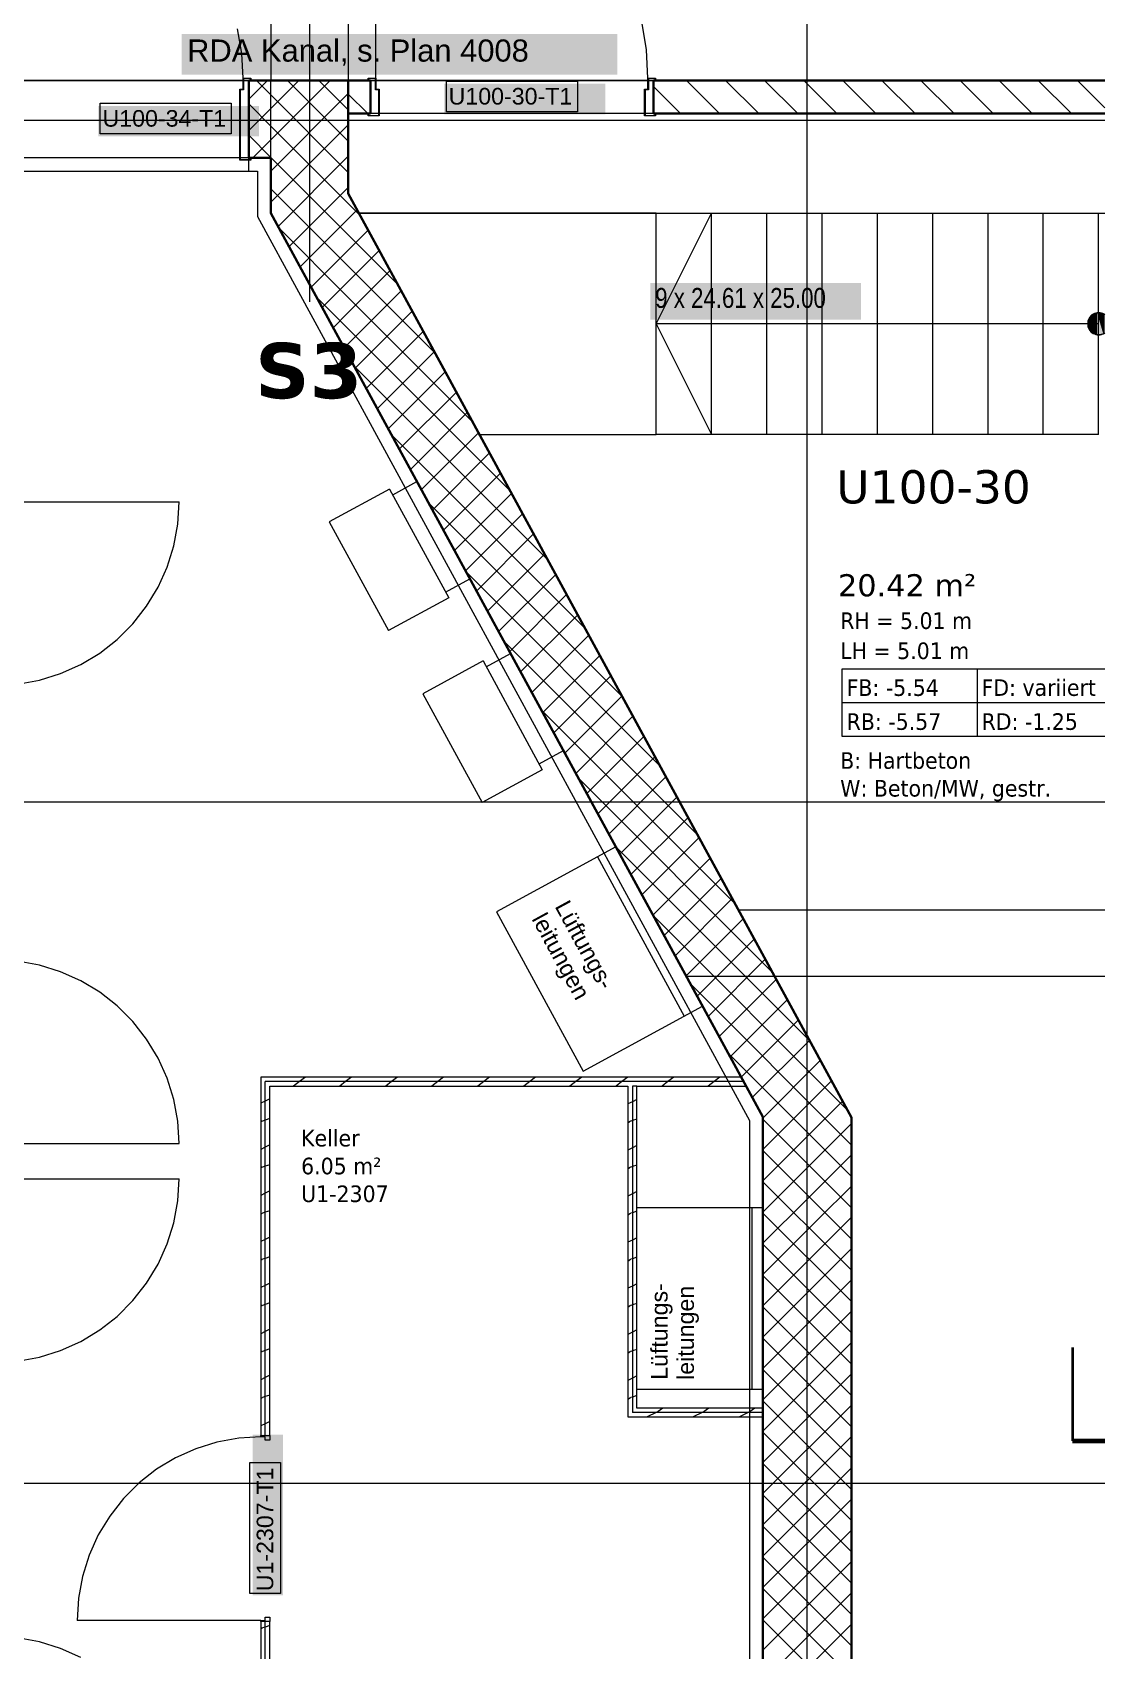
# Model space of a CAD drawing. Extents: x -882 to 613, y -179 to 707.
# Drawn here: x 294.8 to 391.8, y 151.8 to 298 of the extents above; entities that cross this region are included whole.
import ezdxf
from ezdxf.lldxf.tags import DXFTag

# ---------------------------------------------------------------- set-up
doc = ezdxf.new("R2010")
doc.units = 0
doc.layers.get('0').update_dxf_attribs({"lineweight": 13})
for name, color, linetype, lineweight in [('A-____-NOTE-TEXT', 7, 'Continuous', 9), ('A-AREA-____-IDEN', 7, 'Continuous', 5), ('A-DETL-____-HDLN', 7, '_Verdeckte Linien_', 9), ('A-DOOR-____-IDEN', 7, 'Continuous', 5), ('A-DOOR-____-OTLN', 7, 'Continuous', 9), ('A-DOOR-FRAM-MCUT', 7, 'Continuous', 9), ('A-DOOR-OPNG-OTLN', 7, 'Continuous', 9), ('A-FLOR-____-OTLN', 7, 'Continuous', 9), ('A-FLOR-____-OVHD', 7, 'Strichpunkt - Fein', 9), ('A-WALL-____-MCUT', 7, 'Continuous', 35), ('A-WALL-____-PATT', 7, 'Continuous', 35), ('A-WALL-FNSH-MCUT', 7, 'Continuous', 35), ('S-GRID-____-OTLN', 7, 'Continuous', 5), ('S-STRS-____-IDEN', 7, 'Continuous', 9), ('S-STRS-____-OTLN', 7, 'Continuous', 9), ('Text', 7, 'Continuous', 5)]:
    doc.layers.add(name, color=color, linetype=linetype, lineweight=lineweight)
for name, color, linetype, lineweight, true_color in [('A-DETL-____-OTLN', 5, 'Continuous', 9, 0x0000ff), ('G-____-____-SYMB', 7, 'Strichpunkt - Weit', 5, 0x008080), ('S-GRID-____-IDEN', 7, 'Continuous', 9, 0x5555aa)]:
    doc.layers.add(name, color=color, linetype=linetype, lineweight=lineweight, true_color=true_color)
doc.styles.get("Standard").update_dxf_attribs({"font": 'arial.ttf'})
tags = doc.linetypes.add('_Rasterlinie_', pattern=[0.375, 0.2, -0.05, 0.075, -0.05]).pattern_tags.tags
tags[10:11] = [DXFTag(74, 4), DXFTag(75, 0), DXFTag(340, '0'), DXFTag(46, 1.0), DXFTag(50, 0.0), DXFTag(44, 0.0), DXFTag(45, 0.0)]
tags[8:9] = [DXFTag(74, 4), DXFTag(75, 0), DXFTag(340, '0'), DXFTag(46, 1.0), DXFTag(50, 0.0), DXFTag(44, 0.0), DXFTag(45, 0.0)]
tags[6:7] = [DXFTag(74, 4), DXFTag(75, 0), DXFTag(340, '0'), DXFTag(46, 1.0), DXFTag(50, 0.0), DXFTag(44, 0.0), DXFTag(45, 0.0)]
tags[4:5] = [DXFTag(74, 4), DXFTag(75, 0), DXFTag(340, '0'), DXFTag(46, 1.0), DXFTag(50, 0.0), DXFTag(44, 0.0), DXFTag(45, 0.0)]
tags = doc.linetypes.add('_Schnittlinie_', pattern=[0.3, 0.15, -0.05, 0.05, -0.05]).pattern_tags.tags
tags[10:11] = [DXFTag(74, 4), DXFTag(75, 0), DXFTag(340, '0'), DXFTag(46, 1.0), DXFTag(50, 0.0), DXFTag(44, 0.0), DXFTag(45, 0.0)]
tags[8:9] = [DXFTag(74, 4), DXFTag(75, 0), DXFTag(340, '0'), DXFTag(46, 1.0), DXFTag(50, 0.0), DXFTag(44, 0.0), DXFTag(45, 0.0)]
tags[6:7] = [DXFTag(74, 4), DXFTag(75, 0), DXFTag(340, '0'), DXFTag(46, 1.0), DXFTag(50, 0.0), DXFTag(44, 0.0), DXFTag(45, 0.0)]
tags[4:5] = [DXFTag(74, 4), DXFTag(75, 0), DXFTag(340, '0'), DXFTag(46, 1.0), DXFTag(50, 0.0), DXFTag(44, 0.0), DXFTag(45, 0.0)]
tags = doc.linetypes.add('_Verdeckte Linien_', pattern=[0.15, 0.1, -0.05]).pattern_tags.tags
tags[6:7] = [DXFTag(74, 4), DXFTag(75, 0), DXFTag(340, '0'), DXFTag(46, 1.0), DXFTag(50, 0.0), DXFTag(44, 0.0), DXFTag(45, 0.0)]
tags[4:5] = [DXFTag(74, 4), DXFTag(75, 0), DXFTag(340, '0'), DXFTag(46, 1.0), DXFTag(50, 0.0), DXFTag(44, 0.0), DXFTag(45, 0.0)]
tags = doc.linetypes.add('Gestrichelt', pattern=[0.1, 0.05, -0.05]).pattern_tags.tags
tags[6:7] = [DXFTag(74, 4), DXFTag(75, 0), DXFTag(340, '0'), DXFTag(46, 1.0), DXFTag(50, 0.0), DXFTag(44, 0.0), DXFTag(45, 0.0)]
tags[4:5] = [DXFTag(74, 4), DXFTag(75, 0), DXFTag(340, '0'), DXFTag(46, 1.0), DXFTag(50, 0.0), DXFTag(44, 0.0), DXFTag(45, 0.0)]
tags = doc.linetypes.add('Grundrissdarstellung Sturz', pattern=[0.25, 0.15, -0.05, 0, -0.05]).pattern_tags.tags
tags[10:11] = [DXFTag(74, 4), DXFTag(75, 0), DXFTag(340, '0'), DXFTag(46, 1.0), DXFTag(50, 0.0), DXFTag(44, 0.0), DXFTag(45, 0.0)]
tags[8:9] = [DXFTag(74, 4), DXFTag(75, 0), DXFTag(340, '0'), DXFTag(46, 1.0), DXFTag(50, 0.0), DXFTag(44, 0.0), DXFTag(45, 0.0)]
tags[6:7] = [DXFTag(74, 4), DXFTag(75, 0), DXFTag(340, '0'), DXFTag(46, 1.0), DXFTag(50, 0.0), DXFTag(44, 0.0), DXFTag(45, 0.0)]
tags[4:5] = [DXFTag(74, 4), DXFTag(75, 0), DXFTag(340, '0'), DXFTag(46, 1.0), DXFTag(50, 0.0), DXFTag(44, 0.0), DXFTag(45, 0.0)]
tags = doc.linetypes.add('Strichpunkt - Fein', pattern=[0.2, 0.1, -0.05, 0, -0.05]).pattern_tags.tags
tags[10:11] = [DXFTag(74, 4), DXFTag(75, 0), DXFTag(340, '0'), DXFTag(46, 1.0), DXFTag(50, 0.0), DXFTag(44, 0.0), DXFTag(45, 0.0)]
tags[8:9] = [DXFTag(74, 4), DXFTag(75, 0), DXFTag(340, '0'), DXFTag(46, 1.0), DXFTag(50, 0.0), DXFTag(44, 0.0), DXFTag(45, 0.0)]
tags[6:7] = [DXFTag(74, 4), DXFTag(75, 0), DXFTag(340, '0'), DXFTag(46, 1.0), DXFTag(50, 0.0), DXFTag(44, 0.0), DXFTag(45, 0.0)]
tags[4:5] = [DXFTag(74, 4), DXFTag(75, 0), DXFTag(340, '0'), DXFTag(46, 1.0), DXFTag(50, 0.0), DXFTag(44, 0.0), DXFTag(45, 0.0)]
tags = doc.linetypes.add('Strichpunkt - Weit', pattern=[0.5, 0.2, -0.15, 0, -0.15]).pattern_tags.tags
tags[10:11] = [DXFTag(74, 4), DXFTag(75, 0), DXFTag(340, '0'), DXFTag(46, 1.0), DXFTag(50, 0.0), DXFTag(44, 0.0), DXFTag(45, 0.0)]
tags[8:9] = [DXFTag(74, 4), DXFTag(75, 0), DXFTag(340, '0'), DXFTag(46, 1.0), DXFTag(50, 0.0), DXFTag(44, 0.0), DXFTag(45, 0.0)]
tags[6:7] = [DXFTag(74, 4), DXFTag(75, 0), DXFTag(340, '0'), DXFTag(46, 1.0), DXFTag(50, 0.0), DXFTag(44, 0.0), DXFTag(45, 0.0)]
tags[4:5] = [DXFTag(74, 4), DXFTag(75, 0), DXFTag(340, '0'), DXFTag(46, 1.0), DXFTag(50, 0.0), DXFTag(44, 0.0), DXFTag(45, 0.0)]

# ---------------------------------------------------------------- blocks, each defined once
blk = doc.blocks.new('Referenz-A0UJ2IESXE', base_point=(-902.38, -164.15))
at = {"layer": 'A-____-NOTE-TEXT', "color": 7, "linetype": 'Continuous', "lineweight": 5, "ltscale": 0.13, "true_color": 0xffffff}
for points in [[(308.32, 294.21), (347.72, 294.21), (308.32, 297.89)], [(347.72, 294.21), (308.32, 297.89), (347.72, 297.89)]]:
    blk.add_solid(points, dxfattribs=at)
at = {"layer": 'A-AREA-____-IDEN', "color": 0, "linetype": 'Continuous', "ltscale": 0.13}
for p, q in [((368.07, 240.52), (391.8, 240.52)), ((368.07, 234.39), (368.07, 240.52)), ((380.27, 240.52), (380.27, 234.39)), ((368.07, 237.45), (391.8, 237.45)), ((391.8, 234.39), (368.07, 234.39))]:
    blk.add_line(p, q, dxfattribs=at)
at = {"layer": 'A-DETL-____-HDLN', "color": 0, "linetype": '_Verdeckte Linien_', "ltscale": 0.13}
blk.add_line((391.8, 212.69), (353.97, 212.69), dxfattribs=at)
at = {"layer": 'A-DETL-____-OTLN', "color": 0, "linetype": 'Gestrichelt', "ltscale": 0.13}
for p, q in [((327.41, 256.24), (329.6, 257.43)), ((327.12, 256.76), (321.68, 253.8)), ((327.12, 256.76), (332.48, 246.93)), ((327.12, 256.76), (332.48, 246.93)), ((321.68, 253.8), (327.03, 243.96)), ((332.19, 247.45), (334.39, 248.65)), ((332.48, 246.93), (327.03, 243.96)), ((335.87, 240.69), (338.07, 241.89)), ((335.59, 241.22), (330.14, 238.25)), ((335.59, 241.22), (340.94, 231.38)), ((335.59, 241.22), (340.94, 231.38)), ((330.14, 238.25), (335.5, 228.42)), ((340.66, 231.91), (342.85, 233.11)), ((340.94, 231.38), (335.5, 228.42)), ((347.59, 224.41), (336.79, 218.53)), ((345.92, 223.5), (353.77, 209.1)), ((336.79, 218.53), (344.63, 204.13)), ((344.63, 204.13), (355.43, 210.01)), ((360.89, 191.8), (349.49, 191.8)), ((359.89, 191.8), (359.89, 175.4)), ((349.49, 175.4), (360.89, 175.4))]:
    blk.add_line(p, q, dxfattribs=at)
at = {"layer": 'A-DOOR-____-IDEN', "color": 0, "linetype": 'Continuous', "ltscale": 0.13}
for p, q in [((332.27, 293.63), (344.11, 293.63)), ((332.27, 290.85), (332.27, 293.63)), ((344.11, 293.63), (344.11, 290.85)), ((300.97, 291.63), (312.81, 291.63)), ((300.97, 288.85), (300.97, 291.63)), ((312.81, 291.63), (312.81, 288.85)), ((344.11, 290.85), (332.27, 290.85)), ((312.81, 288.85), (300.97, 288.85)), ((314.5, 156.93), (314.5, 168.77)), ((314.5, 168.77), (317.28, 168.77)), ((317.28, 168.77), (317.28, 156.93)), ((317.28, 156.93), (314.5, 156.93))]:
    blk.add_line(p, q, dxfattribs=at)
at = {"layer": 'A-DOOR-____-IDEN', "color": 7, "linetype": 'Continuous', "ltscale": 0.13, "true_color": 0xffffff}
for points in [[(332.09, 290.63), (346.63, 290.63), (332.09, 293.39)], [(346.63, 290.63), (332.09, 293.39), (346.63, 293.39)], [(300.79, 288.63), (315.33, 288.63), (300.79, 291.39)], [(315.33, 288.63), (300.79, 291.39), (315.33, 291.39)], [(314.74, 156.75), (317.5, 156.75), (314.74, 171.29)], [(317.5, 156.75), (314.74, 171.29), (317.5, 171.29)]]:
    blk.add_solid(points, dxfattribs=at)
at = {"layer": 'A-DOOR-____-OTLN', "color": 0, "linetype": 'Grundrissdarstellung Sturz', "ltscale": 0.13}
for p, q in [((316.39, 321.69), (316.39, 293.69)), ((323.39, 321.69), (323.39, 293.69)), ((314.39, 293.69), (293.39, 293.69)), ((350.99, 293.69), (325.39, 293.69)), ((350.99, 290.69), (325.39, 290.69)), ((314.39, 286.69), (293.39, 286.69))]:
    blk.add_line(p, q, dxfattribs=at)
at = {"layer": 'A-DOOR-FRAM-MCUT', "color": 0, "linetype": 'Continuous', "ltscale": 0.13}
for p, q in [((313.59, 292.89), (313.89, 292.89)), ((313.59, 286.49), (313.59, 292.89)), ((313.63, 292.85), (313.63, 286.53)), ((313.93, 292.85), (313.63, 292.85)), ((313.89, 292.89), (313.89, 293.89)), ((313.89, 293.89), (314.59, 293.89)), ((313.93, 293.85), (313.93, 292.85)), ((314.55, 293.85), (313.93, 293.85)), ((314.55, 293.69), (314.55, 293.85)), ((314.59, 293.69), (314.55, 293.69)), ((314.59, 293.89), (314.59, 293.69)), ((325.19, 293.69), (325.19, 293.89)), ((325.19, 293.89), (325.89, 293.89)), ((325.23, 293.69), (325.19, 293.69)), ((325.23, 293.85), (325.23, 293.69)), ((325.85, 293.85), (325.23, 293.85)), ((325.85, 292.85), (325.85, 293.85)), ((326.15, 292.85), (325.85, 292.85)), ((325.89, 293.89), (325.89, 292.89)), ((325.89, 292.89), (326.19, 292.89)), ((326.15, 290.53), (326.15, 292.85)), ((326.19, 292.89), (326.19, 290.49)), ((350.19, 292.89), (350.49, 292.89)), ((350.19, 290.49), (350.19, 292.89)), ((350.23, 292.85), (350.23, 290.53)), ((350.53, 292.85), (350.23, 292.85)), ((350.49, 292.89), (350.49, 293.89)), ((350.49, 293.89), (351.19, 293.89)), ((350.53, 293.85), (350.53, 292.85)), ((351.15, 293.85), (350.53, 293.85)), ((351.15, 293.69), (351.15, 293.85)), ((351.19, 293.69), (351.15, 293.69)), ((351.19, 293.89), (351.19, 293.69)), ((325.19, 290.69), (325.23, 290.69)), ((325.19, 290.49), (325.19, 290.69)), ((326.19, 290.49), (325.19, 290.49)), ((325.23, 290.69), (325.23, 290.53)), ((325.23, 290.53), (326.15, 290.53)), ((351.19, 290.49), (350.19, 290.49)), ((350.23, 290.53), (351.15, 290.53)), ((351.15, 290.69), (351.19, 290.69)), ((351.15, 290.53), (351.15, 290.69)), ((351.19, 290.69), (351.19, 290.49)), ((314.55, 286.69), (314.59, 286.69)), ((314.55, 286.53), (314.55, 286.69)), ((314.59, 286.69), (314.59, 286.49)), ((314.59, 286.49), (313.59, 286.49)), ((313.63, 286.53), (314.55, 286.53)), ((315.49, 171.2), (316.29, 171.2)), ((315.49, 171.1), (315.49, 171.2)), ((316.29, 171.2), (316.29, 170.8)), ((315.89, 171.1), (315.49, 171.1)), ((315.89, 170.8), (315.89, 171.1)), ((316.29, 170.8), (315.89, 170.8)), ((315.49, 154.5), (315.89, 154.5)), ((315.49, 154.4), (315.49, 154.5)), ((316.29, 154.4), (315.49, 154.4)), ((315.89, 154.8), (316.29, 154.8)), ((315.89, 154.5), (315.89, 154.8)), ((316.29, 154.8), (316.29, 154.4))]:
    blk.add_line(p, q, dxfattribs=at)
at = {"layer": 'A-DOOR-OPNG-OTLN', "color": 0, "linetype": 'Continuous', "ltscale": 0.13}
for p, q in [((325.89, 293.89), (325.89, 318.49)), ((350.35, 296.46), (349.95, 299.01)), ((313.76, 296.13), (313.39, 298.34)), ((313.89, 293.89), (313.76, 296.13)), ((350.49, 293.89), (350.35, 296.46)), ((291.49, 255.59), (308.09, 255.59)), ((307.97, 253.59), (308.09, 255.59)), ((307.61, 251.62), (307.97, 253.59)), ((307.01, 249.71), (307.61, 251.62)), ((306.19, 247.88), (307.01, 249.71)), ((305.15, 246.16), (306.19, 247.88)), ((303.91, 244.58), (305.15, 246.16)), ((302.5, 243.17), (303.91, 244.58)), ((300.92, 241.93), (302.5, 243.17)), ((299.2, 240.89), (300.92, 241.93)), ((295.46, 239.47), (297.37, 240.07)), ((297.37, 240.07), (299.2, 240.89)), ((293.49, 239.11), (295.46, 239.47)), ((295.46, 213.73), (293.49, 214.09)), ((297.37, 213.13), (295.46, 213.73)), ((299.2, 212.31), (297.37, 213.13)), ((300.92, 211.27), (299.2, 212.31)), ((302.5, 210.04), (300.92, 211.27)), ((303.91, 208.62), (302.5, 210.04)), ((305.15, 207.04), (303.91, 208.62)), ((306.19, 205.32), (305.15, 207.04)), ((307.01, 203.5), (306.19, 205.32)), ((307.61, 201.58), (307.01, 203.5)), ((307.97, 199.61), (307.61, 201.58)), ((308.09, 197.61), (307.97, 199.61)), ((291.49, 197.61), (308.09, 197.61)), ((291.49, 194.41), (308.09, 194.41)), ((307.97, 192.41), (308.09, 194.41)), ((307.61, 190.44), (307.97, 192.41)), ((307.01, 188.52), (307.61, 190.44)), ((306.19, 186.7), (307.01, 188.52)), ((305.15, 184.98), (306.19, 186.7)), ((303.91, 183.4), (305.15, 184.98)), ((302.5, 181.98), (303.91, 183.4)), ((300.92, 180.75), (302.5, 181.98)), ((299.2, 179.71), (300.92, 180.75)), ((295.46, 178.29), (297.37, 178.89)), ((297.37, 178.89), (299.2, 179.71)), ((293.49, 177.93), (295.46, 178.29)), ((309.6, 170.02), (307.77, 169.2)), ((311.52, 170.62), (309.6, 170.02)), ((313.49, 170.98), (311.52, 170.62)), ((315.49, 171.1), (313.49, 170.98)), ((307.77, 169.2), (306.06, 168.16)), ((304.48, 166.93), (303.06, 165.51)), ((306.06, 168.16), (304.48, 166.93)), ((303.06, 165.51), (301.83, 163.93)), ((301.83, 163.93), (300.79, 162.22)), ((300.79, 162.22), (299.97, 160.39)), ((299.97, 160.39), (299.37, 158.47)), ((299.37, 158.47), (299.01, 156.5)), ((299.01, 156.5), (298.89, 154.5)), ((315.49, 154.5), (298.89, 154.5)), ((295.46, 152.55), (293.49, 152.91)), ((297.37, 151.95), (295.46, 152.55)), ((299.2, 151.13), (297.37, 151.95))]:
    blk.add_line(p, q, dxfattribs=at)
at = {"layer": 'A-FLOR-____-OTLN', "color": 0, "linetype": 'Continuous', "ltscale": 0.13}
for p, q in [((293.89, 293.69), (313.89, 293.69)), ((313.93, 293.69), (314.39, 293.69)), ((325.39, 293.69), (325.85, 293.69)), ((325.89, 293.69), (350.49, 293.69)), ((350.53, 293.69), (350.99, 293.69)), ((326.15, 290.69), (325.39, 290.69)), ((350.19, 290.69), (326.19, 290.69)), ((350.99, 290.69), (350.23, 290.69)), ((313.59, 286.69), (294.19, 286.69)), ((314.39, 286.69), (313.63, 286.69)), ((324.36, 281.69), (391.8, 281.69)), ((391.8, 218.69), (358.68, 218.69))]:
    blk.add_line(p, q, dxfattribs=at)
at = {"layer": 'A-FLOR-____-OVHD', "color": 0, "linetype": 'Strichpunkt - Fein', "ltscale": 0.13}
for p, q in [((314.39, 285.49), (314.39, 286.69)), ((232.79, 285.49), (315.19, 285.49)), ((315.19, 285.49), (315.19, 281.39)), ((315.19, 281.39), (359.69, 199.69)), ((359.69, 199.69), (359.69, -77.61))]:
    blk.add_line(p, q, dxfattribs=at)
at = {"layer": 'A-WALL-____-MCUT', "color": 0, "linetype": 'Continuous', "ltscale": 0.35}
for p, q in [((314.39, 293.69), (314.39, 286.69)), ((325.39, 293.69), (314.39, 293.69)), ((323.39, 283.47), (323.39, 293.69)), ((325.39, 290.69), (325.39, 293.69)), ((391.8, 293.69), (350.99, 293.69)), ((350.99, 293.69), (350.99, 290.69)), ((323.39, 290.69), (325.39, 290.69)), ((350.99, 290.69), (391.8, 290.69)), ((314.39, 286.69), (316.39, 286.69)), ((316.39, 286.69), (316.39, 281.69)), ((368.89, 199.95), (323.39, 283.47)), ((316.39, 281.69), (360.89, 200)), ((360.89, 200), (360.89, 140)), ((368.89, -78.81), (368.89, 199.95))]:
    blk.add_line(p, q, dxfattribs=at)
at = {"layer": 'A-WALL-____-MCUT', "color": 0, "linetype": 'Continuous', "lineweight": 9, "ltscale": 0.13}
for p, q in [((316.39, 286.69), (316.39, 293.69)), ((315.89, 171.2), (315.89, 203.2)), ((359.14, 203.2), (315.89, 203.2)), ((349.49, 202.8), (349.09, 202.8)), ((349.09, 202.8), (349.09, 173.29)), ((360.89, 173.29), (349.09, 173.29)), ((315.89, 108.78), (315.89, 154.4))]:
    blk.add_line(p, q, dxfattribs=at)
at = {"layer": 'A-WALL-____-PATT', "color": 0, "linetype": 'Continuous', "lineweight": 9, "ltscale": 0.13}
for p, q in [((314.39, 291.99), (316.09, 293.69)), ((316.39, 292.38), (315.08, 293.69)), ((316.39, 291.16), (318.92, 293.69)), ((316.39, 288.33), (321.75, 293.69)), ((323.39, 288.21), (317.91, 293.69)), ((323.39, 291.04), (320.74, 293.69)), ((350.99, 293.14), (353.43, 290.69)), ((353.97, 293.69), (356.97, 290.69)), ((357.51, 293.69), (360.51, 290.69)), ((361.04, 293.69), (364.04, 290.69)), ((364.58, 293.69), (367.58, 290.69)), ((368.11, 293.69), (371.11, 290.69)), ((371.65, 293.69), (374.65, 290.69)), ((375.18, 293.69), (378.18, 290.69)), ((378.72, 293.69), (381.72, 290.69)), ((382.25, 293.69), (385.25, 290.69)), ((385.79, 293.69), (388.79, 290.69)), ((389.33, 293.69), (391.8, 291.22)), ((316.39, 289.56), (314.39, 291.56)), ((314.39, 289.16), (316.39, 291.16)), ((316.39, 285.5), (323.39, 292.5)), ((323.39, 285.38), (316.39, 292.38)), ((323.39, 292.46), (325.15, 290.69)), ((316.39, 282.68), (323.39, 289.68)), ((316.39, 286.73), (314.39, 288.73)), ((314.75, 286.69), (316.39, 288.33)), ((323.39, 282.56), (316.39, 289.56)), ((323.39, 279.73), (316.39, 286.73)), ((317.04, 280.5), (323.39, 286.85)), ((323.39, 276.9), (316.39, 283.9)), ((318.04, 278.67), (323.39, 284.02)), ((324.49, 281.46), (323.39, 282.56)), ((319.03, 276.84), (323.39, 281.19)), ((323.39, 281.19), (324.19, 282)), ((323.39, 274.07), (317.13, 280.33)), ((323.39, 278.36), (325.19, 280.17)), ((327.87, 275.24), (323.39, 279.73)), ((320.03, 275), (323.39, 278.36)), ((323.39, 275.53), (326.19, 278.33)), ((331.26, 269.03), (323.39, 276.9)), ((323.39, 272.71), (327.19, 276.5)), ((321.03, 273.17), (323.39, 275.53)), ((323.39, 271.24), (320.52, 274.11)), ((323.39, 269.88), (328.18, 274.67)), ((334.64, 262.82), (323.39, 274.07)), ((322.03, 271.34), (323.39, 272.71)), ((324.02, 267.68), (329.18, 272.84)), ((338.02, 256.6), (323.39, 271.24)), ((325.02, 265.85), (330.18, 271.01)), ((323.02, 269.51), (323.39, 269.88)), ((326.01, 264.02), (331.18, 269.18)), ((341.41, 250.39), (323.9, 267.9)), ((327.01, 262.19), (332.17, 267.35)), ((328.01, 260.36), (333.17, 265.52)), ((329.01, 258.53), (334.17, 263.69)), ((330, 256.69), (335.16, 261.85)), ((344.79, 244.18), (327.28, 261.69)), ((331, 254.86), (336.16, 260.02)), ((332, 253.03), (337.16, 258.19)), ((333, 251.2), (338.16, 256.36)), ((348.18, 237.97), (330.67, 255.48)), ((333.99, 249.37), (339.15, 254.53)), ((334.99, 247.54), (340.15, 252.7)), ((335.99, 245.71), (341.15, 250.87)), ((351.56, 231.75), (334.05, 249.26)), ((336.99, 243.88), (342.15, 249.04)), ((337.98, 242.05), (343.14, 247.21)), ((338.98, 240.22), (344.14, 245.38)), ((354.95, 225.54), (337.44, 243.05)), ((339.98, 238.38), (345.14, 243.54)), ((340.98, 236.55), (346.14, 241.71)), ((341.97, 234.72), (347.13, 239.88)), ((342.97, 232.89), (348.13, 238.05)), ((358.33, 219.33), (340.82, 236.84)), ((343.97, 231.06), (349.13, 236.22)), ((344.97, 229.23), (350.13, 234.39)), ((345.96, 227.4), (351.12, 232.56)), ((361.71, 213.12), (344.21, 230.63)), ((346.96, 225.57), (352.12, 230.73)), ((347.96, 223.74), (353.12, 228.9)), ((348.96, 221.91), (354.12, 227.07)), ((365.1, 206.9), (347.59, 224.41)), ((349.95, 220.07), (355.11, 225.23)), ((350.95, 218.24), (356.11, 223.4)), ((351.95, 216.41), (357.11, 221.57)), ((352.95, 214.58), (358.11, 219.74)), ((368.48, 200.69), (350.97, 218.2)), ((353.94, 212.75), (359.1, 217.91)), ((354.94, 210.92), (360.1, 216.08)), ((355.94, 209.09), (361.1, 214.25)), ((356.93, 207.26), (362.09, 212.42)), ((368.89, 197.46), (354.36, 211.99)), ((357.93, 205.43), (363.09, 210.59)), ((358.93, 203.6), (364.09, 208.76)), ((359.93, 201.76), (365.09, 206.92)), ((368.89, 194.63), (357.74, 205.77)), ((360.92, 199.93), (366.08, 205.09)), ((319.52, 203.6), (318.98, 203.2)), ((323.68, 203.6), (323.15, 203.2)), ((327.85, 203.6), (327.31, 203.2)), ((332.01, 203.6), (331.48, 203.2)), ((336.18, 203.6), (335.64, 203.2)), ((340.34, 203.6), (339.81, 203.2)), ((344.51, 203.6), (343.97, 203.2)), ((348.67, 203.6), (348.14, 203.2)), ((352.84, 203.6), (352.3, 203.2)), ((357, 203.6), (356.47, 203.2)), ((318.98, 203.2), (318.45, 202.8)), ((323.15, 203.2), (322.62, 202.8)), ((327.31, 203.2), (326.78, 202.8)), ((331.48, 203.2), (330.95, 202.8)), ((335.64, 203.2), (335.11, 202.8)), ((339.81, 203.2), (339.28, 202.8)), ((343.97, 203.2), (343.44, 202.8)), ((348.14, 203.2), (347.61, 202.8)), ((352.3, 203.2), (351.77, 202.8)), ((356.47, 203.2), (355.94, 202.8)), ((361.92, 198.1), (367.08, 203.26)), ((315.89, 201.44), (315.49, 201.24)), ((316.29, 201.64), (315.89, 201.44)), ((349.09, 201.38), (348.69, 201.18)), ((349.49, 201.58), (349.09, 201.38)), ((362.92, 196.27), (368.08, 201.43)), ((315.6, 199.62), (315.49, 199.54)), ((315.89, 199.72), (315.64, 199.63)), ((316.29, 199.85), (315.89, 199.72)), ((348.92, 199.62), (348.69, 199.45)), ((349.09, 199.68), (348.96, 199.63)), ((349.49, 199.81), (349.09, 199.68)), ((360.89, 199.9), (360.92, 199.93)), ((361.13, 199.56), (360.89, 199.8)), ((368.89, 191.8), (361.13, 199.56)), ((363.92, 194.44), (368.89, 199.41)), ((316.29, 197.47), (315.89, 197.27)), ((360.89, 197.07), (361.92, 198.1)), ((315.89, 197.27), (315.49, 197.07)), ((349.09, 197.21), (348.69, 197.01)), ((349.49, 197.41), (349.09, 197.21)), ((364.51, 193.35), (360.89, 196.97)), ((360.89, 194.24), (362.92, 196.27)), ((364.91, 192.61), (368.89, 196.58)), ((315.6, 195.45), (315.49, 195.37)), ((315.89, 195.55), (315.64, 195.47)), ((316.29, 195.68), (315.89, 195.55)), ((348.92, 195.46), (348.69, 195.28)), ((349.09, 195.51), (348.96, 195.47)), ((349.49, 195.65), (349.09, 195.51)), ((315.89, 193.11), (315.49, 192.91)), ((316.29, 193.31), (315.89, 193.11)), ((349.49, 193.25), (349.09, 193.05)), ((360.89, 191.41), (363.92, 194.44)), ((367.9, 187.14), (360.89, 194.14)), ((368.89, 188.97), (364.51, 193.35)), ((365.91, 190.78), (368.89, 193.75)), ((349.09, 193.05), (348.69, 192.85)), ((360.89, 188.58), (364.91, 192.61)), ((315.6, 191.29), (315.49, 191.21)), ((315.89, 191.39), (315.64, 191.3)), ((316.29, 191.52), (315.89, 191.39)), ((348.92, 191.29), (348.69, 191.12)), ((349.09, 191.35), (348.96, 191.3)), ((349.49, 191.48), (349.09, 191.35)), ((368.89, 183.32), (360.89, 191.32)), ((360.89, 185.75), (365.91, 190.78)), ((366.91, 188.95), (368.89, 190.93)), ((315.89, 188.94), (315.49, 188.74)), ((316.29, 189.14), (315.89, 188.94)), ((349.09, 188.88), (348.69, 188.68)), ((349.49, 189.08), (349.09, 188.88)), ((360.89, 182.93), (366.91, 188.95)), ((316.29, 187.35), (315.89, 187.22)), ((349.49, 187.32), (349.09, 187.18)), ((368.89, 180.49), (360.89, 188.49)), ((367.91, 187.12), (368.89, 188.1)), ((315.6, 187.13), (315.49, 187.04)), ((315.89, 187.22), (315.64, 187.14)), ((348.92, 187.13), (348.69, 186.95)), ((349.09, 187.18), (348.96, 187.14)), ((360.89, 180.1), (367.91, 187.12)), ((368.89, 186.14), (367.9, 187.14)), ((315.89, 184.78), (315.49, 184.58)), ((316.29, 184.98), (315.89, 184.78)), ((349.09, 184.72), (348.69, 184.52)), ((349.49, 184.92), (349.09, 184.72)), ((368.89, 177.66), (360.89, 185.66)), ((360.89, 177.27), (368.89, 185.27)), ((315.6, 182.96), (315.49, 182.88)), ((315.89, 183.06), (315.64, 182.97)), ((316.29, 183.19), (315.89, 183.06)), ((348.92, 182.96), (348.69, 182.79)), ((349.09, 183.02), (348.96, 182.97)), ((349.49, 183.15), (349.09, 183.02)), ((368.89, 174.83), (360.89, 182.83)), ((360.89, 174.44), (368.89, 182.44)), ((315.89, 180.61), (315.49, 180.41)), ((316.29, 180.81), (315.89, 180.61)), ((349.09, 180.55), (348.69, 180.35)), ((349.49, 180.75), (349.09, 180.55)), ((368.89, 172), (360.89, 180)), ((315.6, 178.8), (315.49, 178.71)), ((315.89, 178.89), (315.64, 178.81)), ((316.29, 179.03), (315.89, 178.89)), ((348.92, 178.8), (348.69, 178.62)), ((349.09, 178.85), (348.96, 178.81)), ((349.49, 178.99), (349.09, 178.85)), ((360.89, 171.61), (368.89, 179.61)), ((368.89, 169.17), (360.89, 177.17)), ((315.89, 176.45), (315.49, 176.25)), ((316.29, 176.65), (315.89, 176.45)), ((349.09, 176.39), (348.69, 176.19)), ((349.49, 176.59), (349.09, 176.39)), ((360.89, 168.78), (368.89, 176.78)), ((315.6, 174.63), (315.49, 174.55)), ((315.89, 174.73), (315.64, 174.64)), ((316.29, 174.86), (315.89, 174.73)), ((348.92, 174.63), (348.69, 174.46)), ((349.09, 174.69), (348.96, 174.65)), ((349.49, 174.82), (349.09, 174.69)), ((368.89, 166.34), (360.89, 174.34)), ((351.23, 173.29), (350.43, 172.89)), ((351.5, 173.43), (351.23, 173.29)), ((351.83, 173.69), (351.42, 173.38)), ((355.39, 173.29), (354.59, 172.89)), ((355.66, 173.43), (355.39, 173.29)), ((356, 173.69), (355.59, 173.38)), ((359.56, 173.29), (358.76, 172.89)), ((359.83, 173.43), (359.56, 173.29)), ((360.16, 173.69), (359.75, 173.38)), ((360.89, 165.96), (368.89, 173.96)), ((315.89, 172.28), (315.49, 172.08)), ((316.29, 172.48), (315.89, 172.28)), ((368.89, 163.52), (360.89, 171.52)), ((360.89, 163.13), (368.89, 171.13)), ((368.89, 160.69), (360.89, 168.69)), ((360.89, 160.3), (368.89, 168.3)), ((368.89, 157.86), (360.89, 165.86)), ((360.89, 157.47), (368.89, 165.47)), ((368.89, 155.03), (360.89, 163.03)), ((360.89, 154.64), (368.89, 162.64)), ((368.89, 152.2), (360.89, 160.2)), ((360.89, 151.81), (368.89, 159.81)), ((368.89, 149.37), (360.89, 157.37)), ((360.89, 148.98), (368.89, 156.98)), ((315.6, 153.81), (315.49, 153.72)), ((315.89, 153.9), (315.64, 153.82)), ((316.29, 154.04), (315.89, 153.9)), ((368.89, 146.55), (360.89, 154.55)), ((360.89, 146.16), (368.89, 154.16))]:
    blk.add_line(p, q, dxfattribs=at)
at = {"layer": 'A-WALL-FNSH-MCUT', "color": 0, "linetype": 'Continuous', "lineweight": 9, "ltscale": 0.13}
for p, q in [((315.49, 203.6), (315.49, 171.2)), ((358.93, 203.6), (315.49, 203.6)), ((316.29, 171.2), (316.29, 202.8)), ((316.29, 202.8), (348.69, 202.8)), ((348.69, 202.8), (348.69, 172.89)), ((349.49, 202.8), (359.36, 202.8)), ((349.49, 173.69), (349.49, 202.8)), ((348.69, 172.89), (360.89, 172.89)), ((360.89, 173.69), (349.49, 173.69)), ((315.49, 171.2), (316.29, 171.2)), ((315.49, 154.4), (315.49, 108.78)), ((316.29, 154.4), (315.49, 154.4)), ((316.29, 140.4), (316.29, 154.4))]:
    blk.add_line(p, q, dxfattribs=at)
at = {"layer": 'G-____-____-SYMB', "color": 0, "linetype": 'Continuous', "lineweight": 40, "ltscale": 0.4}
blk.add_line((388.89, 179.16), (388.89, 170.73), dxfattribs=at)
at = {"layer": 'G-____-____-SYMB', "color": 0, "linetype": '_Schnittlinie_', "lineweight": 70, "ltscale": 0.7}
blk.add_line((388.89, 170.73), (391.8, 170.73), dxfattribs=at)
at = {"layer": 'S-GRID-____-OTLN', "color": 0, "linetype": '_Rasterlinie_', "ltscale": 0.13}
for p, q in [((319.89, 680.29), (319.89, 273.68)), ((364.89, -116.81), (364.89, 660.29)), ((89.49, 290.09), (391.8, 290.09)), ((73.49, 228.49), (391.8, 228.49)), ((73.49, 166.89), (391.8, 166.89))]:
    blk.add_line(p, q, dxfattribs=at)
at = {"layer": 'S-STRS-____-IDEN', "color": 7, "linetype": 'Continuous', "lineweight": 5, "ltscale": 0.13, "true_color": 0xffffff}
for points in [[(369.75, 272.07), (350.7, 272.07), (369.75, 275.38)], [(350.7, 272.07), (369.75, 275.38), (350.7, 275.38)], [(369.75, 275.38), (350.7, 275.38), (350.7, 275.38)], [(369.75, 272.07), (369.75, 272.07), (350.7, 272.07)]]:
    blk.add_solid(points, dxfattribs=at)
at = {"layer": 'S-STRS-____-OTLN', "color": 0, "linetype": 'Continuous', "ltscale": 0.13}
for p, q in [((351.25, 281.69), (324.36, 281.69)), ((351.25, 261.69), (351.25, 281.69)), ((351.25, 271.69), (356.25, 281.69)), ((356.25, 261.69), (356.25, 281.69)), ((361.25, 261.69), (361.25, 281.69)), ((366.25, 261.69), (366.25, 281.69)), ((371.25, 261.69), (371.25, 281.69)), ((376.25, 261.69), (376.25, 281.69)), ((381.25, 261.69), (381.25, 281.69)), ((386.25, 261.69), (386.25, 281.69)), ((391.25, 261.69), (391.25, 281.69)), ((390.6, 272.45), (390.29, 271.97)), ((390.33, 272.07), (390.29, 271.95)), ((390.39, 272.19), (390.33, 272.07)), ((390.46, 272.3), (390.39, 272.19)), ((390.55, 272.4), (390.46, 272.3)), ((390.64, 272.49), (390.55, 272.4)), ((391.11, 272.68), (390.6, 272.45)), ((390.75, 272.56), (390.64, 272.49)), ((390.87, 272.62), (390.75, 272.56)), ((390.99, 272.66), (390.87, 272.62)), ((391.12, 272.68), (390.99, 272.66)), ((391.67, 272.6), (391.11, 272.68)), ((391.25, 272.69), (391.12, 272.68)), ((391.38, 272.68), (391.25, 272.69)), ((391.51, 272.66), (391.38, 272.68)), ((391.64, 272.62), (391.51, 272.66)), ((391.75, 272.56), (391.64, 272.62)), ((391.8, 272.49), (391.67, 272.6)), ((391.8, 272.53), (391.75, 272.56)), ((356.25, 271.69), (351.25, 271.69)), ((351.25, 271.69), (356.25, 261.69)), ((361.25, 271.69), (356.25, 271.69)), ((366.25, 271.69), (361.25, 271.69)), ((371.25, 271.69), (366.25, 271.69)), ((376.25, 271.69), (371.25, 271.69)), ((381.25, 271.69), (376.25, 271.69)), ((386.25, 271.69), (381.25, 271.69)), ((391.25, 271.69), (386.25, 271.69)), ((390.26, 271.82), (390.25, 271.69)), ((390.25, 271.69), (390.26, 271.56)), ((390.29, 271.95), (390.26, 271.82)), ((390.26, 271.56), (390.29, 271.43)), ((390.29, 271.97), (390.29, 271.41)), ((390.29, 271.43), (390.33, 271.31)), ((390.29, 271.41), (390.6, 270.94)), ((390.33, 271.31), (390.39, 271.19)), ((390.39, 271.19), (390.46, 271.08)), ((390.46, 271.08), (390.55, 270.98)), ((390.55, 270.98), (390.64, 270.9)), ((390.6, 270.94), (391.11, 270.7)), ((390.64, 270.9), (390.75, 270.83)), ((390.75, 270.83), (390.87, 270.77)), ((390.87, 270.77), (390.99, 270.73)), ((390.99, 270.73), (391.12, 270.7)), ((391.11, 270.7), (391.67, 270.78)), ((391.12, 270.7), (391.25, 270.69)), ((391.25, 270.69), (391.38, 270.7)), ((391.38, 270.7), (391.51, 270.73)), ((391.51, 270.73), (391.64, 270.77)), ((391.64, 270.77), (391.75, 270.83)), ((391.67, 270.78), (391.8, 270.89)), ((391.75, 270.83), (391.8, 270.85)), ((335.25, 261.69), (351.25, 261.69)), ((356.25, 261.69), (351.25, 261.69)), ((361.25, 261.69), (356.25, 261.69)), ((366.25, 261.69), (361.25, 261.69)), ((371.25, 261.69), (366.25, 261.69)), ((376.25, 261.69), (371.25, 261.69)), ((381.25, 261.69), (376.25, 261.69)), ((386.25, 261.69), (381.25, 261.69)), ((391.25, 261.69), (386.25, 261.69))]:
    blk.add_line(p, q, dxfattribs=at)
at = {"layer": 'S-STRS-____-OTLN', "color": 0, "linetype": '_Verdeckte Linien_', "ltscale": 0.13}
for p, q in [((351.25, 261.69), (351.25, 281.69)), ((356.25, 261.69), (356.25, 281.69)), ((361.25, 261.69), (361.25, 281.69)), ((366.25, 261.69), (366.25, 281.69)), ((371.25, 261.69), (371.25, 281.69)), ((376.25, 261.69), (376.25, 281.69)), ((381.25, 261.69), (381.25, 281.69)), ((386.25, 261.69), (386.25, 281.69)), ((391.25, 261.69), (391.25, 281.69))]:
    blk.add_line(p, q, dxfattribs=at)
at = {"layer": 'S-STRS-____-OTLN', "color": 0, "linetype": 'Continuous', "ltscale": 0.13}
for points in [[(390.6, 271.97), (390.29, 271.97), (390.6, 272.45)], [(390.36, 272), (390.3, 272), (390.36, 272.15)], [(390.44, 272.15), (390.36, 272.15), (390.44, 272.28)], [(390.43, 271.24), (390.36, 271.24), (390.36, 272.15)], [(390.44, 271.1), (390.44, 272.15), (390.36, 272.15)], [(390.55, 272.28), (390.44, 272.28), (390.55, 272.4)], [(390.54, 271.1), (390.44, 271.1), (390.44, 272.28)], [(390.55, 270.98), (390.55, 272.28), (390.44, 272.28)], [(390.67, 272.4), (390.55, 272.4), (390.67, 272.5)], [(390.66, 270.98), (390.55, 270.98), (390.55, 272.4)], [(390.67, 270.88), (390.67, 272.4), (390.55, 272.4)], [(391.11, 272.45), (390.6, 272.45), (391.11, 272.68)], [(391.04, 270.94), (390.6, 270.94), (390.6, 272.45)], [(391.11, 270.7), (391.11, 272.45), (390.6, 272.45)], [(390.8, 272.5), (390.67, 272.5), (390.8, 272.58)], [(390.79, 270.88), (390.67, 270.88), (390.67, 272.5)], [(390.8, 270.8), (390.8, 272.5), (390.67, 272.5)], [(390.94, 272.58), (390.8, 272.58), (390.94, 272.64)], [(390.94, 270.8), (390.8, 270.8), (390.8, 272.58)], [(390.94, 270.74), (390.94, 272.58), (390.8, 272.58)], [(391.1, 272.64), (390.94, 272.64), (391.1, 272.68)], [(391.09, 270.74), (390.94, 270.74), (390.94, 272.64)], [(391.1, 270.7), (391.1, 272.64), (390.94, 272.64)], [(391.25, 272.68), (391.1, 272.68), (391.25, 272.69)], [(391.25, 270.7), (391.1, 270.7), (391.1, 272.68)], [(391.25, 270.69), (391.25, 272.68), (391.1, 272.68)], [(391.67, 270.78), (391.11, 270.78), (391.11, 272.68)], [(391.67, 272.6), (391.13, 272.6), (391.11, 272.68)], [(391.67, 270.78), (391.67, 272.6), (391.13, 272.6)], [(391.41, 270.7), (391.25, 270.7), (391.25, 272.69)], [(391.41, 272.68), (391.25, 272.68), (391.25, 272.69)], [(391.41, 270.7), (391.41, 272.68), (391.25, 272.68)], [(391.56, 270.74), (391.41, 270.74), (391.41, 272.68)], [(391.56, 272.64), (391.41, 272.64), (391.41, 272.68)], [(391.56, 270.74), (391.56, 272.64), (391.41, 272.64)], [(391.71, 270.8), (391.56, 270.8), (391.56, 272.64)], [(391.71, 272.58), (391.57, 272.58), (391.56, 272.64)], [(391.71, 270.8), (391.71, 272.58), (391.57, 272.58)], [(391.8, 272.17), (391.67, 272.17), (391.67, 272.6)], [(391.8, 272.49), (391.7, 272.49), (391.67, 272.6)], [(391.67, 270.78), (391.8, 272.17), (391.67, 272.17)], [(391.8, 272.17), (391.67, 272.17), (391.8, 272.17)], [(391.67, 272.17), (391.8, 272.17), (391.67, 272.17)], [(391.8, 270.89), (391.68, 270.89), (391.8, 272.17)], [(391.8, 272.17), (391.8, 272.49), (391.7, 272.49)], [(391.8, 271.46), (391.71, 271.46), (391.71, 272.58)], [(391.8, 272.53), (391.71, 272.53), (391.71, 272.58)], [(391.8, 271.46), (391.8, 272.53), (391.71, 272.53)], [(390.27, 271.69), (390.25, 271.69), (390.27, 271.85)], [(390.27, 271.54), (390.27, 271.69), (390.25, 271.69)], [(390.3, 271.85), (390.27, 271.85), (390.3, 272)], [(390.29, 271.54), (390.27, 271.54), (390.27, 271.85)], [(390.3, 271.38), (390.3, 271.85), (390.27, 271.85)], [(390.3, 271.38), (390.29, 271.54), (390.27, 271.54)], [(390.46, 271.41), (390.29, 271.41), (390.29, 271.97)], [(390.6, 270.94), (390.6, 271.97), (390.29, 271.97)], [(390.6, 270.94), (390.46, 271.41), (390.29, 271.41)], [(390.35, 271.38), (390.3, 271.38), (390.3, 272)], [(390.36, 271.24), (390.36, 272), (390.3, 272)], [(390.36, 271.24), (390.35, 271.38), (390.3, 271.38)], [(390.44, 271.1), (390.43, 271.24), (390.36, 271.24)], [(390.55, 270.98), (390.54, 271.1), (390.44, 271.1)], [(390.67, 270.88), (390.66, 270.98), (390.55, 270.98)], [(391.11, 270.7), (391.04, 270.94), (390.6, 270.94)], [(390.8, 270.8), (390.79, 270.88), (390.67, 270.88)], [(390.94, 270.74), (390.94, 270.8), (390.8, 270.8)], [(391.1, 270.7), (391.09, 270.74), (390.94, 270.74)], [(391.25, 270.69), (391.25, 270.7), (391.1, 270.7)], [(391.11, 270.7), (391.67, 270.78), (391.11, 270.78)], [(391.25, 270.69), (391.41, 270.7), (391.25, 270.7)], [(391.41, 270.7), (391.56, 270.74), (391.41, 270.74)], [(391.56, 270.74), (391.71, 270.8), (391.56, 270.8)], [(391.67, 270.78), (391.8, 270.89), (391.68, 270.89)], [(391.71, 270.8), (391.8, 271.46), (391.71, 271.46)], [(391.8, 271.46), (391.71, 271.46), (391.8, 271.46)], [(391.71, 271.46), (391.8, 271.46), (391.71, 271.46)], [(391.8, 270.86), (391.71, 270.86), (391.8, 271.46)], [(391.71, 270.8), (391.8, 270.86), (391.71, 270.86)]]:
    blk.add_solid(points, dxfattribs=at)
at = {"layer": 'A-____-NOTE-TEXT', "color": 0, "linetype": 'Continuous', "lineweight": 5, "ltscale": 0.13, "insert": (308.82, 297.39), "char_height": 2, "attachment_point": 1}
blk.add_mtext('{\\fArial;RDA Kanal, s. Plan 4008}', dxfattribs=at)
at = {"layer": 'A-AREA-____-IDEN', "color": 0, "linetype": 'Continuous', "ltscale": 0.13, "attachment_point": 1}
for s, insert, char_height in [('{\\fVerdana;U100-30}', (367.53, 258.46), 3), ('{\\fVerdana;20.42 m²}', (367.68, 249.06), 2), ('{\\W0.9;\\fVerdana;RH = 5.01 m}', (367.88, 245.61), 1.5), ('{\\W0.9;\\fVerdana;LH = 5.01 m}', (367.88, 242.89), 1.5), ('{\\W0.9;\\fVerdana;FB: -5.54}', (368.46, 239.56), 1.5), ('{\\W0.9;\\fVerdana;FD: variiert}', (380.66, 239.56), 1.5), ('{\\W0.9;\\fVerdana;RB: -5.57}', (368.46, 236.49), 1.5), ('{\\W0.9;\\fVerdana;RD: -1.25}', (380.66, 236.49), 1.5), ('{\\W0.9;\\fVerdana;B: Hartbeton}', (367.88, 232.97), 1.5), ('{\\W0.9;\\fVerdana;W: Beton/MW, gestr.}', (367.88, 230.46), 1.5), ('{\\W0.9;\\fVerdana;Keller}', (319.13, 198.84), 1.5), ('{\\W0.9;\\fVerdana;6.05 m²}', (319.13, 196.32), 1.5), ('{\\W0.9;\\fVerdana;U1-2307}', (319.13, 193.81), 1.5)]:
    blk.add_mtext(s, dxfattribs=dict(at, insert=insert, char_height=char_height))
at = {"layer": 'A-DOOR-____-IDEN', "color": 0, "linetype": 'Continuous', "ltscale": 0.13, "char_height": 1.5, "attachment_point": 1}
for s, insert in [('{\\fArial;U100-30-T1}', (332.47, 293.01)), ('{\\fArial;U100-34-T1}', (301.17, 291.01))]:
    blk.add_mtext(s, dxfattribs=dict(at, insert=insert))
at = {"layer": 'A-DOOR-____-IDEN', "color": 0, "linetype": 'Continuous', "ltscale": 0.13, "insert": (315.11, 157.13), "char_height": 1.5, "attachment_point": 1, "rotation": 90}
blk.add_mtext('{\\fArial;U1-2307-T1}', dxfattribs=at)
at = {"layer": 'S-GRID-____-IDEN', "color": 0, "linetype": 'Continuous', "lineweight": 5, "ltscale": 0.13, "insert": (314.96, 269.97), "char_height": 5, "attachment_point": 1}
blk.add_mtext('{\\fVerdana|b1|i0;S3}', dxfattribs=at)
at = {"layer": 'S-STRS-____-IDEN', "color": 0, "linetype": 'Continuous', "lineweight": 5, "ltscale": 0.13, "insert": (351.15, 274.93), "char_height": 1.8, "attachment_point": 1}
blk.add_mtext('{\\W0.8;\\fArial;9 x 24.61 x 25.00}', dxfattribs=at)
at = {"layer": 'Text', "color": 0, "linetype": 'Continuous', "ltscale": 0.13, "char_height": 1.5, "attachment_point": 1}
for s, insert, rotation in [('{\\fArial;Lüftungs-}', (343.35, 219.76), 298.5786), ('{\\fArial;leitungen}', (341.26, 218.62), 298.5786), ('{\\fArial;Lüftungs-}', (350.77, 176.24), 90), ('{\\fArial;leitungen}', (353.15, 176.24), 90)]:
    blk.add_mtext(s, dxfattribs=dict(at, insert=insert, rotation=rotation))

msp = doc.modelspace()

# ---------------------------------------------------------------- block references
at = {"color": 9, "lineweight": 25, "ltscale": 0.25, "true_color": 0xc0c0c0}
msp.add_blockref('Referenz-A0UJ2IESXE', (-902.38, -164.15), dxfattribs=at)

doc.saveas('drawing.dxf')
